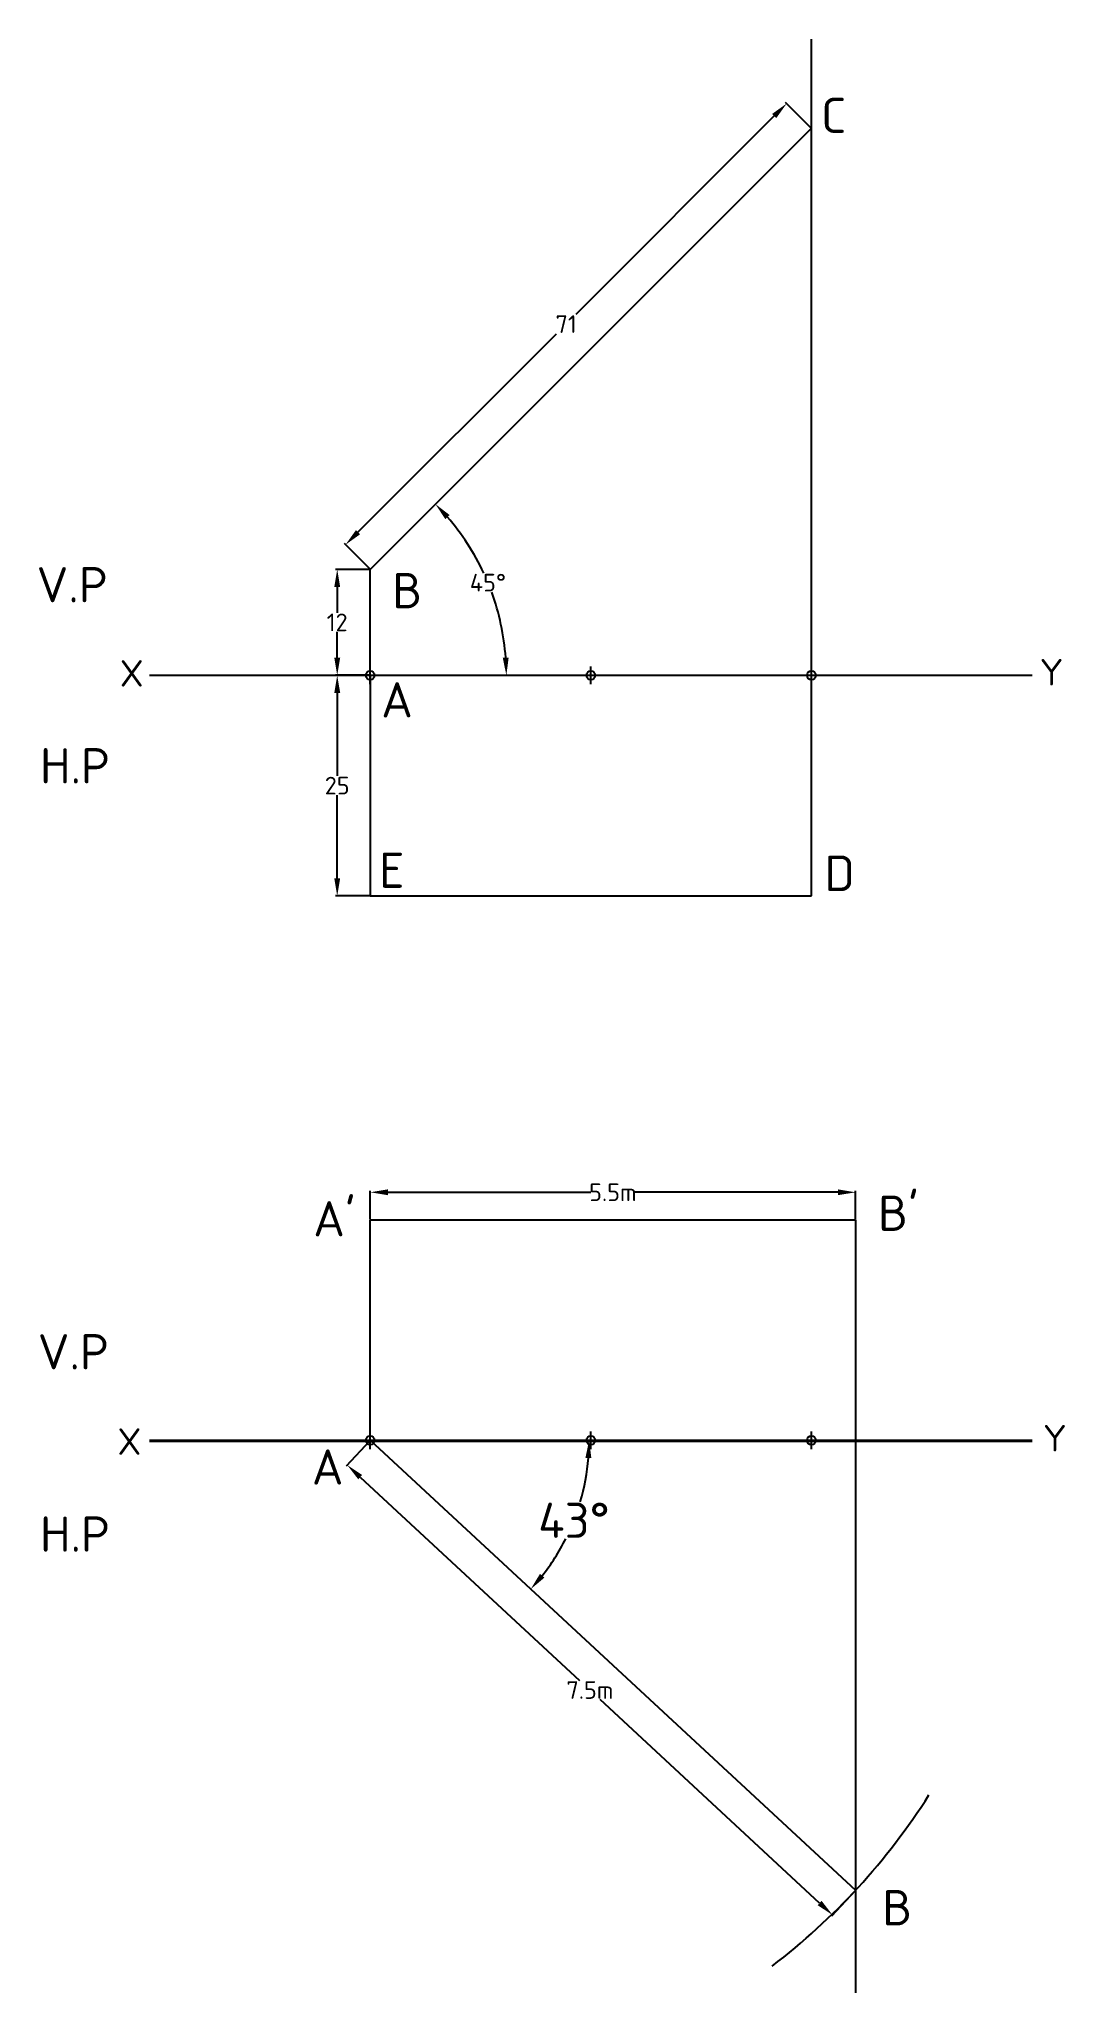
# Model space of a CAD drawing. Header units: millimetres. Extents: x 88 to 204, y 13 to 235.
import ezdxf

# ---------------------------------------------------------------- set-up
doc = ezdxf.new("R2010")
doc.units = ezdxf.units.MM
doc.header["$MEASUREMENT"] = 0
doc.header["$PDMODE"] = 34
doc.styles.get("Standard").update_dxf_attribs({"font": 'ISOCPEUR.TTF', "height": 4})
doc.dimstyles.get("Standard").update_dxf_attribs({"dimtxt": 2, "dimasz": 2, "dimexe": 0.18, "dimexo": 0.0625, "dimgap": 0.09, "dimtad": 0, "dimtih": 1, "dimtoh": 1, "dimdec": 0, "dimzin": 0, "dimdsep": 46, "dimtxsty": 'Standard', "dimcen": 0.09, "dimadec": 0, "dimazin": 0, "dimtfac": 1, "dimtdec": 0, "dimtofl": 0, "dimtmove": 0, "dimatfit": 3, "dimfxl": 1, "dimtolj": 1, "dimtzin": 0, "dimarcsym": 0})

# ---------------------------------------------------------------- blocks, each defined once
blk = doc.blocks.new('*D1')
at = {"color": 0, "lineweight": -2, "transparency": 16777216}
for p, q in [((125.04, 174.5), (121.18, 174.5)), ((121.36, 172.5), (121.36, 169.59)), ((121.36, 164.5), (121.36, 167.41)), ((125.04, 162.5), (121.18, 162.5))]:
    blk.add_line(p, q, dxfattribs=at)
at = {"color": 0, "transparency": 16777216}
for points in [[(121.03, 172.5), (121.7, 172.5), (121.36, 174.5)], [(121.03, 164.5), (121.7, 164.5), (121.36, 162.5)]]:
    blk.add_solid(points, dxfattribs=at)
at = {"layer": 'Defpoints', "color": 0, "transparency": 16777216}
for p in [(125.1, 174.5), (121.36, 162.5), (125.1, 162.5)]:
    blk.add_point(p, dxfattribs=at)
at = {"color": 0, "transparency": 16777216, "insert": (121.36, 168.5), "char_height": 2, "attachment_point": 5}
blk.add_mtext('\\A1;12', dxfattribs=at)
blk = doc.blocks.new('*D2')
at = {"color": 0, "lineweight": -2, "transparency": 16777216}
for p, q in [((125.04, 162.5), (121.18, 162.5)), ((121.36, 160.5), (121.36, 151.09)), ((121.36, 139.5), (121.36, 148.91)), ((125.04, 137.5), (121.18, 137.5))]:
    blk.add_line(p, q, dxfattribs=at)
at = {"color": 0, "transparency": 16777216}
for points in [[(121.03, 160.5), (121.7, 160.5), (121.36, 162.5)], [(121.03, 139.5), (121.7, 139.5), (121.36, 137.5)]]:
    blk.add_solid(points, dxfattribs=at)
at = {"layer": 'Defpoints', "color": 0, "transparency": 16777216}
for p in [(125.1, 162.5), (121.36, 137.5), (125.1, 137.5)]:
    blk.add_point(p, dxfattribs=at)
at = {"color": 0, "transparency": 16777216, "insert": (121.36, 150), "char_height": 2, "attachment_point": 5}
blk.add_mtext('\\A1;25', dxfattribs=at)
blk = doc.blocks.new('*D3')
at = {"color": 0, "lineweight": -2, "transparency": 16777216}
for start, end in [(24.9878, 40.8211), (4.1789, 20.0562)]:
    blk.add_arc((113.1, 162.5), 27.43, start, end, dxfattribs=at)
at = {"color": 0, "transparency": 16777216}
for points in [[(133.61, 180.2), (134.1, 180.66), (132.49, 181.9)], [(140.79, 164.51), (140.12, 164.49), (140.53, 162.5)]]:
    blk.add_solid(points, dxfattribs=at)
at = {"layer": 'Defpoints', "color": 0, "transparency": 16777216}
for p in [(175.1, 224.5), (125.1, 174.5), (139.59, 169.6), (100.1, 162.5), (200.1, 162.5)]:
    blk.add_point(p, dxfattribs=at)
at = {"color": 0, "transparency": 16777216, "insert": (138.44, 173), "char_height": 2, "attachment_point": 5}
blk.add_mtext('\\A1;45°', dxfattribs=at)
blk = doc.blocks.new('*D4')
at = {"color": 0, "lineweight": -2, "transparency": 16777216}
for p, q in [((170.88, 225.89), (148.39, 203.39)), ((175.05, 224.55), (172.17, 227.43)), ((123.71, 178.72), (146.21, 201.21)), ((125.05, 174.55), (122.17, 177.43))]:
    blk.add_line(p, q, dxfattribs=at)
at = {"color": 0, "transparency": 16777216}
for points in [[(170.65, 226.12), (171.12, 225.65), (172.3, 227.3)], [(123.48, 178.95), (123.95, 178.48), (122.3, 177.3)]]:
    blk.add_solid(points, dxfattribs=at)
at = {"layer": 'Defpoints', "color": 0, "transparency": 16777216}
for p in [(172.3, 227.3), (175.1, 224.5), (125.1, 174.5)]:
    blk.add_point(p, dxfattribs=at)
at = {"color": 0, "transparency": 16777216, "insert": (147.3, 202.3), "char_height": 2, "attachment_point": 5}
blk.add_mtext('\\A1;71', dxfattribs=at)
blk = doc.blocks.new('*D5')
at = {"color": 0, "lineweight": -2, "transparency": 16777216}
for p, q in [((125.06, 75.75), (122.37, 72.86)), ((123.96, 71.63), (148.82, 48.59)), ((176.03, 23.36), (151.17, 46.41)), ((180.06, 24.76), (177.37, 21.87))]:
    blk.add_line(p, q, dxfattribs=at)
at = {"color": 0, "transparency": 16777216}
for points in [[(124.19, 71.87), (123.74, 71.39), (122.5, 72.99)], [(176.26, 23.6), (175.8, 23.12), (177.5, 22)]]:
    blk.add_solid(points, dxfattribs=at)
at = {"layer": 'Defpoints', "color": 0, "transparency": 16777216}
for p in [(125.1, 75.8), (180.1, 24.81), (177.5, 22)]:
    blk.add_point(p, dxfattribs=at)
at = {"color": 0, "transparency": 16777216, "insert": (150, 47.5), "char_height": 2, "attachment_point": 5}
blk.add_mtext('\\A1;7.5m', dxfattribs=at)
blk = doc.blocks.new('*D6')
at = {"color": 0, "lineweight": -2, "transparency": 16777216}
for p, q in [((125.1, 100.86), (125.1, 104.09)), ((180.1, 100.86), (180.1, 104.09)), ((127.1, 103.91), (150.11, 103.91)), ((178.1, 103.91), (155.09, 103.91))]:
    blk.add_line(p, q, dxfattribs=at)
at = {"color": 0, "transparency": 16777216}
for points in [[(127.1, 104.24), (127.1, 103.58), (125.1, 103.91)], [(178.1, 104.24), (178.1, 103.58), (180.1, 103.91)]]:
    blk.add_solid(points, dxfattribs=at)
at = {"layer": 'Defpoints', "color": 0, "transparency": 16777216}
for p in [(180.1, 103.91), (125.1, 100.8), (180.1, 100.8)]:
    blk.add_point(p, dxfattribs=at)
at = {"color": 0, "transparency": 16777216, "insert": (152.6, 103.91), "char_height": 2, "attachment_point": 5}
blk.add_mtext('\\A1;5.5m', dxfattribs=at)
blk = doc.blocks.new('*D8')
at = {"color": 0, "lineweight": -2, "transparency": 16777216}
for start, end in [(343.6863, 355.3793), (321.7873, 333.2947)]:
    blk.add_arc((125.1, 75.8), 24.81, start, end, dxfattribs=at)
at = {"color": 0, "transparency": 16777216}
for points in [[(149.49, 73.81), (150.16, 73.79), (149.91, 75.8)], [(144.84, 60.24), (144.34, 60.67), (143.29, 58.93)]]:
    blk.add_solid(points, dxfattribs=at)
at = {"layer": 'Defpoints', "color": 0, "transparency": 16777216}
for p in [(100.1, 75.8), (125.1, 75.8), (200.1, 75.8), (146.89, 63.94), (180.1, 24.81)]:
    blk.add_point(p, dxfattribs=at)
at = {"color": 0, "transparency": 16777216, "insert": (148.19, 66.74), "char_height": 4, "attachment_point": 5}
blk.add_mtext('\\A1;43°', dxfattribs=at)

msp = doc.modelspace()

# ---------------------------------------------------------------- linework, layer by layer
for p, q in [((175.1, 137.5), (175.1, 234.6)), ((125.1, 162.5), (125.1, 174.5)), ((100.1, 162.5), (200.1, 162.5)), ((125.1, 162.5), (125.1, 137.5)), ((125.1, 75.8), (125.1, 100.8)), ((180.1, 100.8), (180.1, 13.17)), ((100.1, 75.8), (200.1, 75.8)), ((100.1, 75.71), (200.1, 75.71))]:
    msp.add_line(p, q)
at = {"color": 6}
for p, q in [((125.1, 174.5), (175.1, 224.5)), ((125.1, 137.5), (175.1, 137.5)), ((125.1, 100.8), (180.1, 100.8)), ((125.1, 75.8), (180.1, 24.81))]:
    msp.add_line(p, q, dxfattribs=at)
msp.add_arc((125.1, 75.8), 75, 307.4028, 327.6005)
for p in [(125.1, 162.5), (150.1, 162.5), (175.1, 162.5), (125.1, 75.8), (150.1, 75.8), (175.1, 75.8)]:
    msp.add_point(p)

# ---------------------------------------------------------------- texts
for s, height, p in [('C', 4, (176.19, 223.96)), ('V.P', 4, (87.29, 170.77)), ('B', 4, (127.59, 170.1)), ('X', 3, (96.72, 161.22)), ('Y', 3, (200.96, 161.35)), ('A', 4, (126.34, 157.72)), ('H.P', 4, (87.68, 150.25)), ('E', 4, (126.11, 138.4)), ('D', 4, (176.57, 138.06)), ("B'", 4, (182.65, 99.54)), ("A'", 4, (118.64, 98.91)), ('V.P', 4, (87.42, 83.84)), ('Y', 3, (201.34, 74.54)), ('X', 3, (96.46, 74.16)), ('A', 4, (118.48, 70.78)), ('H.P', 4, (87.68, 63.18)), ('B', 4, (183.12, 20.84))]:
    msp.add_text(s, height=height).set_placement(p)

# ---------------------------------------------------------------- dimensions: what is measured, and where the dimension line sits
dim = msp.add_aligned_dim(p1=(125.1, 174.5), p2=(175.1, 224.5), distance=3.96, dimstyle='Standard')
dim.commit()
dim.dimension.update_dxf_attribs({"geometry": '*D4', "text_midpoint": (147.3, 202.3)})
for base, line1, line2, picture, middle in [((139.59, 169.6), ((100.1, 162.5), (200.1, 162.5)), ((125.1, 174.5), (175.1, 224.5)), '*D3', (138.44, 173)), ((146.89, 63.94), ((125.1, 75.8), (180.1, 24.81)), ((100.1, 75.8), (200.1, 75.8)), '*D8', (148.19, 66.74))]:
    dim = msp.add_angular_dim_2l(base=base, line1=line1, line2=line2, dimstyle='Standard')
    dim.commit()
    dim.dimension.update_dxf_attribs({"geometry": picture, "text_midpoint": middle})
for base, p1, p2, picture, middle in [((121.36, 162.5), (125.1, 174.5), (125.1, 162.5), '*D1', (121.36, 168.5)), ((121.36, 137.5), (125.1, 162.5), (125.1, 137.5), '*D2', (121.36, 150))]:
    dim = msp.add_linear_dim(base=base, p1=p1, p2=p2, angle=90, dimstyle='Standard')
    dim.commit()
    dim.dimension.update_dxf_attribs({"geometry": picture, "text_midpoint": middle})
dim = msp.add_linear_dim(base=(180.1, 103.91), p1=(125.1, 100.8), p2=(180.1, 100.8), text='5.5m', dimstyle='Standard')
dim.commit()
dim.dimension.update_dxf_attribs({"geometry": '*D6', "text_midpoint": (152.6, 103.91)})
dim = msp.add_aligned_dim(p1=(125.1, 75.8), p2=(180.1, 24.81), distance=-3.83, text='7.5m', dimstyle='Standard')
dim.commit()
dim.dimension.update_dxf_attribs({"geometry": '*D5', "text_midpoint": (150, 47.5)})

doc.saveas('drawing.dxf')
